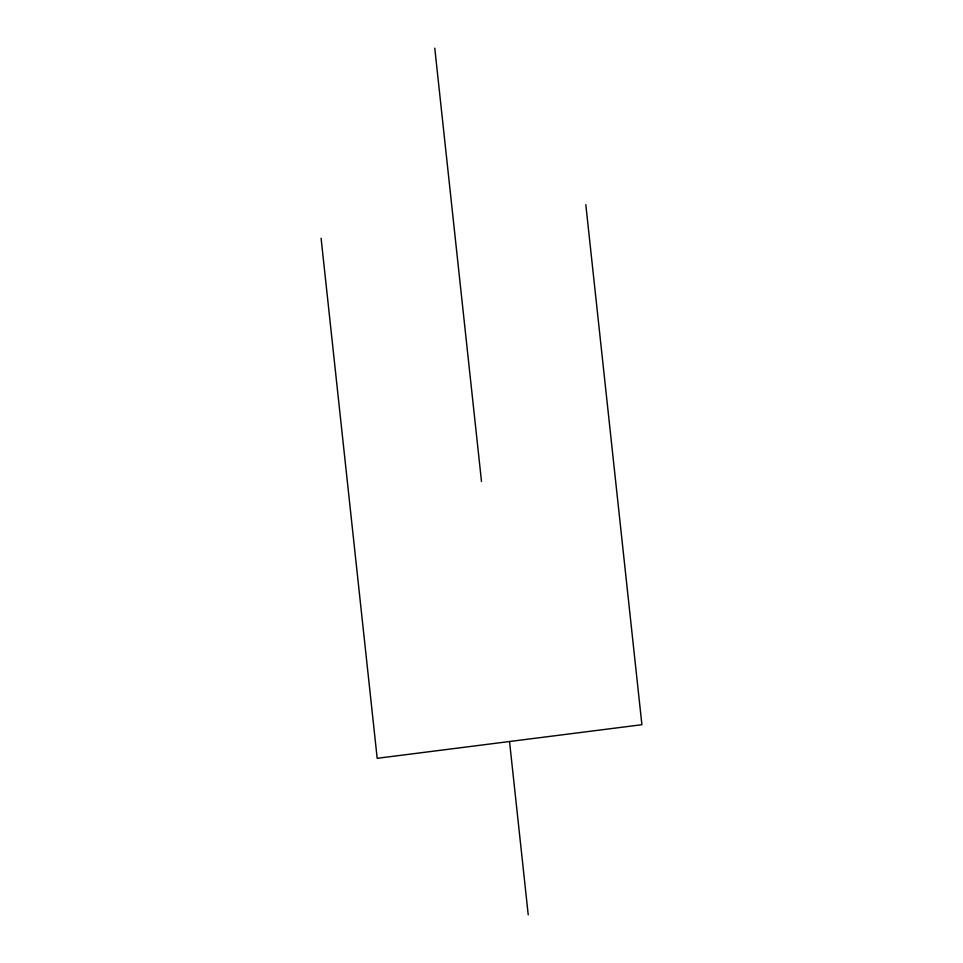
<?xml version="1.0" encoding="UTF-8"?>
<svg xmlns="http://www.w3.org/2000/svg" width="963" height="963" viewBox="0 0 963 963"><rect width="100%" height="100%" fill="white"/><g stroke="black" fill="none" stroke-linecap="round" stroke-linejoin="round"><path stroke-width="1.44" d="M585.817 204.686L641.9 724.706L377.183 758.314L321.1 238.294M434.77 48.15L481.5 481.5M509.535 741.51L528.23 914.85"/></g></svg>
